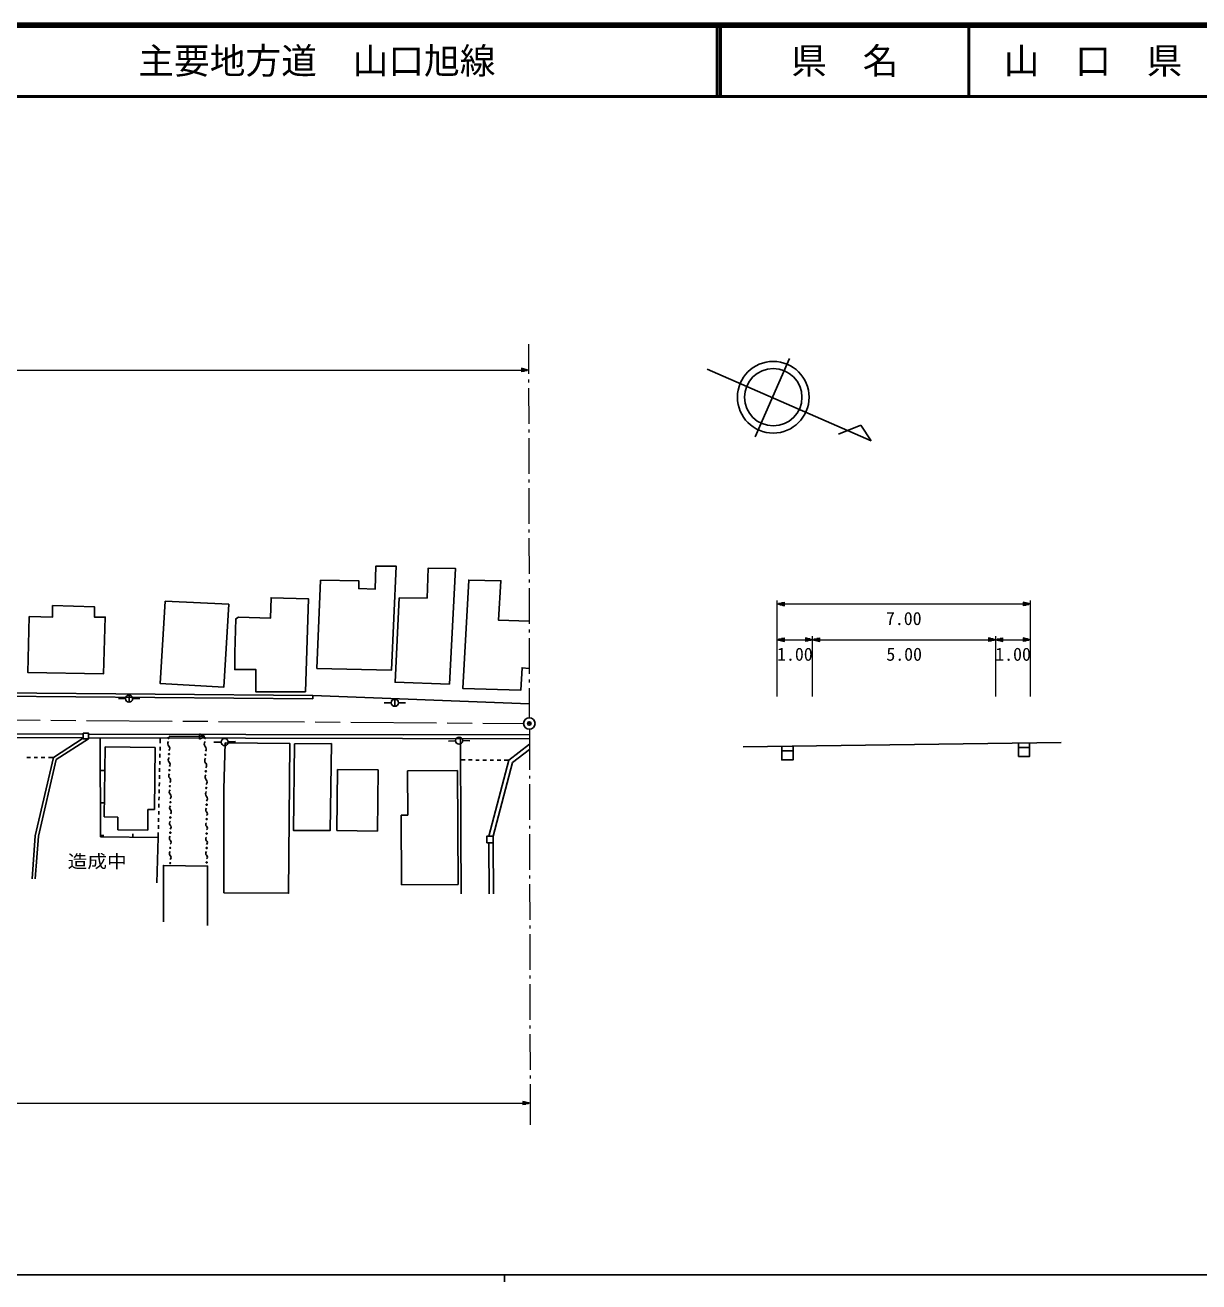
# Model space of a CAD drawing. Units: millimetres, scale not verified. Extents: x 40000 to 680000, y 20000 to 380000.
# Drawn here: x 200900 to 365183, y 204000 to 380000 of the extents above; entities that cross this region are included whole.
import ezdxf
from ezdxf.enums import TextEntityAlignment as Align

# ---------------------------------------------------------------- set-up
doc = ezdxf.new("R2010")
doc.units = ezdxf.units.MM
doc.header["$LTSCALE"] = 1000
doc.header["$PDMODE"] = 32
doc.header["$PDSIZE"] = 500
doc.linetypes.add('CHAIN', pattern=[18.5, 12, -1.5, 3.5, -1.5])
for name, color, linetype, lineweight in [('M-BGD', 7, 'Continuous', 25), ('M-BGD-HTXT', 7, 'Continuous', 13), ('M-BMK', 2, 'CHAIN', 13), ('M-BMK-SRVR', 3, 'Continuous', 25), ('M-STR-HTXT', 7, 'Continuous', 13), ('M-TTL', 2, 'Continuous', 140), ('M-TTL-BAND', 7, 'Continuous', 25), ('M-TTL-LINE', 7, 'Continuous', 50)]:
    doc.layers.add(name, color=color, linetype=linetype, lineweight=lineweight)
doc.layers.add('M-OTRS', color=6, linetype='Continuous')
doc.layers.add('M-TTL-TXT', color=7, linetype='Continuous')
doc.styles.add('ＭＳ ゴシック', font='')
doc.styles.get('ＭＳ ゴシック').set_extended_font_data('MS Gothic')

msp = doc.modelspace()

# ---------------------------------------------------------------- linework, layer by layer
at = {"layer": 'M-BGD'}
for p, q in [((307894, 333299), (303077, 322364)), ((296385, 331801), (319295, 321794)), ((317856, 323959), (314746, 322703)), ((319295, 321794), (317856, 323959)), ((257148, 299731), (253264, 299819)), ((214944, 285677), (213944, 285677)), ((215444, 286177), (215444, 285177)), ((215944, 285677), (216944, 285677)), ((252642, 285608), (252642, 284608)), ((252142, 285108), (251142, 285108)), ((253142, 285101), (254142, 285086)), ((211432, 266317), (211417, 280183)), ((219802, 279437), (219818, 280167)), ((221040, 280446), (226040, 280385)), ((225285, 280019), (225294, 280769)), ((226040, 280385), (225285, 280019)), ((225294, 280769), (226040, 280385)), ((211979, 269113), (212078, 278913)), ((212078, 278913), (219078, 278842)), ((219078, 278842), (218990, 270143)), ((219781, 278437), (219792, 278937)), ((228322, 279597), (227322, 279597)), ((229321, 279617), (230320, 279659)), ((261142, 279767), (260144, 279708)), ((262141, 279793), (263141, 279786)), ((301386, 278907), (345891, 279528)), ((306799, 278375), (308394, 278375)), ((341487, 278833), (339949, 278833)), ((201650, 277426), (201150, 277428)), ((202650, 277423), (202150, 277425)), ((203650, 277419), (203150, 277421)), ((204862, 277415), (204150, 277417)), ((219739, 276438), (219750, 276938)), ((219760, 277438), (219771, 277938)), ((262467, 277089), (261832, 277092)), ((263467, 277086), (262967, 277088)), ((264467, 277082), (263967, 277084)), ((265467, 277078), (264967, 277080)), ((266467, 277075), (265967, 277077)), ((267467, 277071), (266967, 277073)), ((268602, 277067), (267967, 277069)), ((211422, 275629), (211922, 275629)), ((219697, 274438), (219707, 274938)), ((219718, 275438), (219728, 275938)), ((254424, 275573), (261396, 275615)), ((254461, 269381), (254424, 275573)), ((261396, 275615), (261491, 259664)), ((219654, 272439), (219665, 272939)), ((219675, 273439), (219686, 273938)), ((211427, 271074), (211927, 271075)), ((219633, 271439), (219644, 271939)), ((218090, 270152), (218061, 267252)), ((218990, 270143), (218090, 270152)), ((219591, 269439), (219601, 269939)), ((219612, 270439), (219622, 270939)), ((253522, 269376), (254461, 269381)), ((253580, 259617), (253522, 269376)), ((211979, 269113), (213879, 269094)), ((213861, 267294), (213879, 269094)), ((219548, 267440), (219559, 267940)), ((219569, 268440), (219580, 268940)), ((211432, 266520), (211932, 266520)), ((219529, 266210), (211432, 266317)), ((218061, 267252), (213861, 267294)), ((215986, 266257), (215992, 266757)), ((219522, 266210), (219313, 259864)), ((219522, 266210), (219538, 266940)), ((265805, 265498), (265866, 258338)), ((266405, 265503), (266466, 258344)), ((261491, 259664), (253580, 259617))]:
    msp.add_line(p, q, dxfattribs=at)
for points in [[(242258, 302274), (247592, 302190), (247592, 301089), (249878, 301004), (249962, 304222), (252841, 304222), (252164, 289659), (241750, 289913)], [(220498, 299311), (229388, 298888), (228711, 287288), (219821, 287796)], [(240141, 286611), (233198, 286611), (233198, 289744), (230235, 289744), (230235, 292114), (230404, 296856), (230743, 297110), (235230, 296940), (235315, 299819), (240564, 299650)], [(201448, 297194), (204750, 297110), (204750, 298718), (210592, 298549), (210592, 297110), (212116, 297110), (211862, 289151), (201279, 289320)], [(209026, 280072), (209776, 280072), (209776, 280822), (209026, 280822)], [(228878, 279500), (228711, 272980), (228711, 258502), (237770, 258417), (237940, 279414)], [(243782, 279414), (238617, 279330), (238448, 267222), (243612, 267222)], [(244628, 275774), (244544, 267222), (250216, 267138), (250301, 275689)], [(265505, 265503), (266405, 265503), (266405, 266403), (265505, 266403)]]:
    msp.add_lwpolyline(points, close=True, dxfattribs=at)
for points in [[(253264, 299819), (252672, 287966), (260292, 287712), (261138, 303883), (257328, 303968), (257148, 299731)], [(271468, 296517), (267150, 296686), (267488, 302190), (263001, 302274), (262154, 287119), (270282, 286865), (270452, 289998), (271468, 289913)], [(71760, 287416), (120869, 287177), (169823, 287193), (196997, 286470), (241176, 286118)], [(241176, 285643), (196905, 286023), (169749, 286523), (120843, 286738), (71760, 286927)], [(271464, 284972), (241176, 286118), (241176, 285643)], [(71753, 280896), (158486, 280794), (209026, 280706)], [(209026, 280188), (158492, 280287), (71753, 280404)], [(209026, 280121), (204862, 277415), (202303, 266485), (201865, 260458)], [(202314, 260425), (202749, 266417), (205259, 277136), (209776, 280072)], [(209776, 280704), (253811, 280627), (271473, 280675)], [(271474, 280029), (253739, 280101), (209776, 280187)], [(261939, 258362), (261880, 266873), (261818, 280068)], [(271475, 279284), (268602, 277067), (265784, 266403)], [(271477, 278539), (269130, 276715), (266405, 266403)], [(308394, 279005), (308394, 277089), (306799, 277089), (306799, 278983)], [(339949, 279445), (339949, 277592), (341487, 277592), (341487, 279468)], [(226425, 253930), (226425, 262227), (220244, 262312), (220244, 254438)]]:
    msp.add_lwpolyline(points, dxfattribs=at)
for centre, radius in [((305614, 327887), 5016), ((305614, 327887), 4013), ((215444, 285677), 500), ((252642, 285108), 500), ((220966, 280165), 75), ((226086, 280155), 75), ((228822, 279597), 500), ((261641, 279796), 500), ((221032, 277915), 75), ((226140, 277823), 75), ((221098, 275665), 75), ((226194, 275492), 75), ((221163, 273415), 75), ((226248, 273161), 75), ((221229, 271165), 75), ((221229, 271165), 75), ((226302, 270830), 75), ((226302, 270830), 75), ((221223, 269035), 75), ((226302, 268808), 75), ((221217, 266906), 75), ((226302, 266786), 75), ((221211, 264776), 75), ((226302, 264764), 75), ((221205, 262647), 75), ((226302, 262742), 75)]:
    msp.add_circle(centre, radius, dxfattribs=at)
for centre, radius, start, end in [((221318, 279362), 454, 138.10108, 225.24662), ((220679, 278717), 454, 318.10108, 45.24662), ((226486, 279331), 506, 140.16791, 222.47576), ((225740, 278647), 506, 320.16791, 42.47576), ((221384, 277112), 454, 138.10108, 225.24662), ((220745, 276467), 454, 318.10108, 45.24662), ((226540, 276999), 506, 140.16791, 222.47576), ((225794, 276316), 506, 320.16791, 42.47576), ((221450, 274862), 454, 138.10108, 225.24662), ((226594, 274668), 506, 140.16791, 222.47576), ((221516, 272612), 454, 138.10108, 225.24662), ((220811, 274217), 454, 318.10108, 45.24662), ((225848, 273985), 506, 320.16791, 42.47576), ((220877, 271967), 454, 318.10108, 45.24662), ((226648, 272337), 506, 140.16791, 222.47576), ((225901, 271654), 506, 320.16791, 42.47576), ((221483, 270382), 381, 132.08355, 227.59456), ((220969, 269818), 381, 312.08355, 47.59456), ((226500, 270074), 324, 127.85281, 232.14719), ((226103, 269563), 324, 307.85281, 52.14719), ((221477, 268252), 381, 132.08355, 227.59456), ((220963, 267689), 381, 312.08355, 47.59456), ((226500, 268052), 324, 127.85281, 232.14719), ((226103, 267542), 324, 307.85281, 52.14719), ((221471, 266123), 381, 132.08355, 227.59456), ((220957, 265559), 381, 312.08355, 47.59456), ((226500, 266031), 324, 127.85281, 232.14719), ((226103, 265520), 324, 307.85281, 52.14719), ((221465, 263993), 381, 132.08355, 227.59456), ((226500, 264009), 324, 127.85281, 232.14719), ((220951, 263430), 381, 312.08355, 47.59456), ((226103, 263498), 324, 307.85281, 52.14719)]:
    msp.add_arc(centre, radius, start, end, dxfattribs=at)
at = {"layer": 'M-BGD-HTXT'}
for p, q in [((271364, 335319), (271372, 331161)), ((271374, 330361), (271375, 329961)), ((271376, 329161), (271386, 324161)), ((271388, 323361), (271389, 322961)), ((271390, 322161), (271400, 317161)), ((271402, 316361), (271403, 315961)), ((271404, 315161), (271414, 310161)), ((271416, 309361), (271416, 308961)), ((271418, 308161), (271428, 303161)), ((271430, 302361), (271430, 301961)), ((271432, 301161), (271442, 296161)), ((271443, 295361), (271444, 294961)), ((271446, 294161), (271456, 289161)), ((271457, 288361), (271458, 287961)), ((271460, 287161), (271468, 283003)), ((271471, 281403), (271482, 275688)), ((271484, 274888), (271485, 274488)), ((271486, 273688), (271496, 268688)), ((271498, 267888), (271499, 267488)), ((271500, 266688), (271510, 261688)), ((271512, 260888), (271513, 260488)), ((271514, 259688), (271524, 254688)), ((271526, 253888), (271526, 253488)), ((271528, 252688), (271538, 247688)), ((271539, 246888), (271540, 246488)), ((271542, 245688), (271552, 240688)), ((271553, 239888), (271554, 239488)), ((271556, 238688), (271566, 233689)), ((271567, 232889), (271568, 232489)), ((271570, 231689), (271581, 225974))]:
    msp.add_line(p, q, dxfattribs=at)
at = {"layer": 'M-BMK'}
msp.add_line((172485, 282876), (270670, 282209), dxfattribs=at)
at = {"layer": 'M-BMK-SRVR'}
msp.add_circle((271469, 282203), 800, dxfattribs=at)
at = {"layer": 'M-OTRS'}
msp.add_point((271469, 282203), dxfattribs=at)
at = {"layer": 'M-STR-HTXT'}
for p, q in [((72810, 331688), (270371, 331688)), ((270371, 331938), (270371, 331438)), ((271371, 331688), (270371, 331938)), ((270571, 331888), (270371, 331888)), ((270371, 331838), (270771, 331838)), ((270971, 331788), (270371, 331788)), ((270371, 331738), (271171, 331738)), ((271371, 331688), (270371, 331688)), ((271371, 331688), (270371, 331438)), ((270371, 331638), (271171, 331638)), ((270971, 331588), (270371, 331588)), ((270371, 331538), (270771, 331538)), ((270571, 331488), (270371, 331488)), ((306169, 285973), (306169, 299435)), ((341596, 285973), (341596, 299435)), ((306169, 298935), (307169, 299185)), ((306169, 298935), (307169, 298935)), ((306169, 298935), (307169, 298685)), ((307169, 298985), (306369, 298985)), ((307169, 298885), (306369, 298885)), ((306569, 299035), (307169, 299035)), ((306569, 298835), (307169, 298835)), ((307169, 299085), (306769, 299085)), ((307169, 298785), (306769, 298785)), ((306969, 299135), (307169, 299135)), ((306969, 298735), (307169, 298735)), ((307169, 298685), (307169, 299185)), ((307169, 298935), (311113, 298935)), ((311113, 298935), (336763, 298935)), ((336763, 298935), (340596, 298935)), ((340596, 299185), (340596, 298685)), ((341596, 298935), (340596, 299185)), ((340796, 299135), (340596, 299135)), ((340596, 299085), (340996, 299085)), ((341196, 299035), (340596, 299035)), ((340596, 298985), (341396, 298985)), ((341596, 298935), (340596, 298935)), ((341596, 298935), (340596, 298685)), ((340596, 298885), (341396, 298885)), ((341196, 298835), (340596, 298835)), ((340596, 298785), (340996, 298785)), ((340796, 298735), (340596, 298735)), ((306169, 293935), (307169, 294185)), ((306169, 293935), (307169, 293935)), ((306169, 293935), (307169, 293685)), ((307169, 293985), (306369, 293985)), ((306569, 294035), (307169, 294035)), ((307169, 294085), (306769, 294085)), ((306969, 294135), (307169, 294135)), ((307169, 293685), (307169, 294185)), ((307169, 293935), (310113, 293935)), ((310113, 294185), (310113, 293685)), ((311113, 293935), (310113, 294185)), ((310313, 294135), (310113, 294135)), ((310113, 294085), (310513, 294085)), ((310713, 294035), (310113, 294035)), ((310113, 293985), (310913, 293985)), ((311113, 293935), (310113, 293935)), ((311113, 293935), (310113, 293685)), ((311113, 285973), (311113, 294435)), ((311113, 293935), (312113, 294185)), ((311113, 293935), (312113, 293935)), ((311113, 293935), (312113, 293685)), ((312113, 293985), (311313, 293985)), ((311513, 294035), (312113, 294035)), ((312113, 294085), (311713, 294085)), ((311913, 294135), (312113, 294135)), ((312113, 293685), (312113, 294185)), ((312113, 293935), (335763, 293935)), ((335763, 294185), (335763, 293685)), ((336763, 293935), (335763, 294185)), ((335963, 294135), (335763, 294135)), ((335763, 294085), (336163, 294085)), ((336363, 294035), (335763, 294035)), ((335763, 293985), (336563, 293985)), ((336763, 293935), (335763, 293935)), ((336763, 293935), (335763, 293685)), ((336763, 285973), (336763, 294435)), ((336763, 293935), (337763, 294185)), ((336763, 293935), (337763, 293935)), ((336763, 293935), (337763, 293685)), ((337763, 293985), (336963, 293985)), ((337163, 294035), (337763, 294035)), ((337763, 294085), (337363, 294085)), ((337563, 294135), (337763, 294135)), ((337763, 293685), (337763, 294185)), ((337763, 293935), (340596, 293935)), ((340596, 294185), (340596, 293685)), ((341596, 293935), (340596, 294185)), ((340796, 294135), (340596, 294135)), ((340596, 294085), (340996, 294085)), ((341196, 294035), (340596, 294035)), ((340596, 293985), (341396, 293985)), ((341596, 293935), (340596, 293935)), ((341596, 293935), (340596, 293685)), ((307169, 293885), (306369, 293885)), ((306569, 293835), (307169, 293835)), ((307169, 293785), (306769, 293785)), ((306969, 293735), (307169, 293735)), ((310113, 293885), (310913, 293885)), ((310713, 293835), (310113, 293835)), ((310113, 293785), (310513, 293785)), ((310313, 293735), (310113, 293735)), ((312113, 293885), (311313, 293885)), ((311513, 293835), (312113, 293835)), ((312113, 293785), (311713, 293785)), ((311913, 293735), (312113, 293735)), ((335763, 293885), (336563, 293885)), ((336363, 293835), (335763, 293835)), ((335763, 293785), (336163, 293785)), ((335963, 293735), (335763, 293735)), ((337763, 293885), (336963, 293885)), ((337163, 293835), (337763, 293835)), ((337763, 293785), (337363, 293785)), ((337563, 293735), (337763, 293735)), ((340596, 293885), (341396, 293885)), ((341196, 293835), (340596, 293835)), ((340596, 293785), (340996, 293785)), ((340796, 293735), (340596, 293735)), ((72695, 229031), (270575, 229031)), ((270575, 229281), (270575, 228781)), ((271575, 229031), (270575, 229281)), ((270775, 229231), (270575, 229231)), ((270575, 229181), (270975, 229181)), ((271175, 229131), (270575, 229131)), ((270575, 229081), (271375, 229081)), ((271575, 229031), (270575, 229031)), ((271575, 229031), (270575, 228781)), ((270575, 228981), (271375, 228981)), ((271175, 228931), (270575, 228931)), ((270575, 228881), (270975, 228881)), ((270775, 228831), (270575, 228831))]:
    msp.add_line(p, q, dxfattribs=at)
at = {"layer": 'M-TTL'}
msp.add_line((680000, 380000), (40000, 380000), dxfattribs=at)
at = {"layer": 'M-TTL-BAND'}
for p, q in [((40000, 205000), (579000, 205000)), ((268000, 205000), (268000, 204000))]:
    msp.add_line(p, q, dxfattribs=at)
at = {"layer": 'M-TTL-LINE'}
for p, q in [((297750, 380000), (297750, 370000)), ((298250, 380000), (298250, 370000)), ((333000, 380000), (333000, 370000)), ((40000, 370000), (680000, 370000))]:
    msp.add_line(p, q, dxfattribs=at)

# ---------------------------------------------------------------- texts
at = {"layer": 'M-BGD', "style": 'ＭＳ ゴシック', "width": 1.1}
msp.add_text('造成中', height=1833, dxfattribs=at).set_placement((210977, 261430), align=Align.BOTTOM_CENTER)
at = {"layer": 'M-STR-HTXT', "style": 'ＭＳ ゴシック'}
for s, p in [('7.00', (323883, 295435)), ('1.00', (308641, 290435)), ('5.00', (323938, 290435)), ('1.00', (339180, 290435))]:
    msp.add_text(s, height=1833, dxfattribs=at).set_placement(p, align=Align.BOTTOM_CENTER)
at = {"layer": 'M-TTL-TXT', "style": 'ＭＳ ゴシック'}
msp.add_text('主要地方道\u3000山口旭線', height=3666, dxfattribs=at).set_placement((216734, 375000), align=Align.MIDDLE_LEFT)
for s, p in [('県\u3000名', (315625, 375000)), ('山\u3000口\u3000県', (350375, 375000))]:
    msp.add_text(s, height=3666, dxfattribs=at).set_placement(p, align=Align.MIDDLE_CENTER)

doc.saveas('drawing.dxf')
